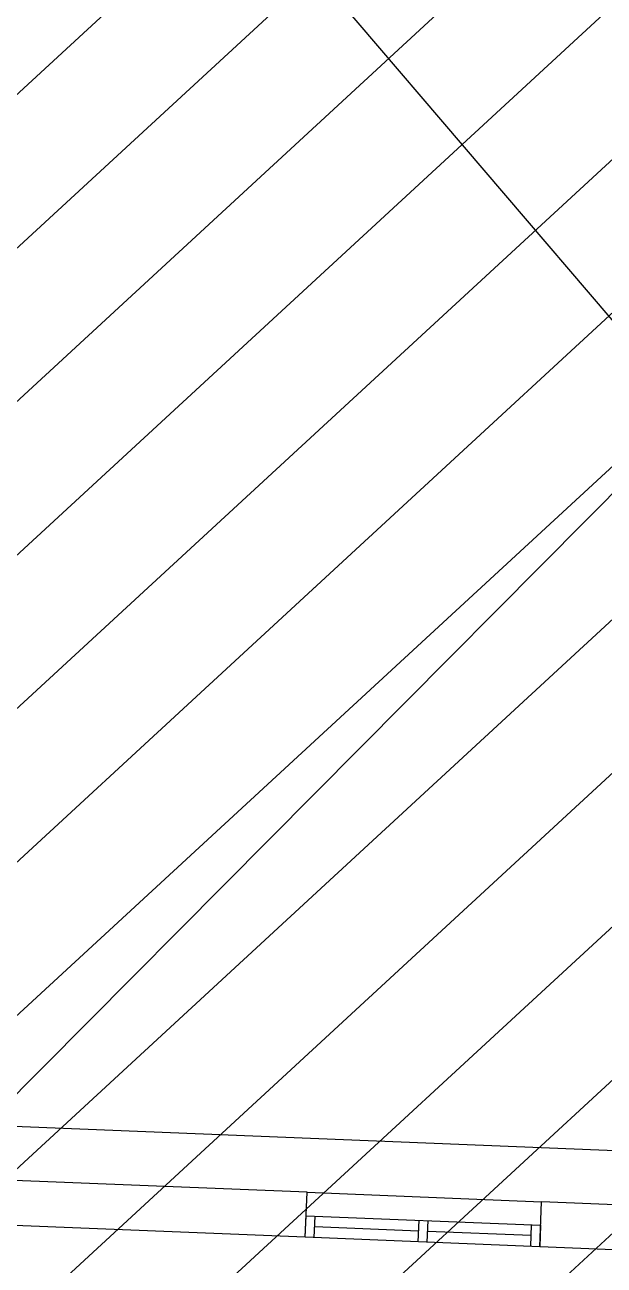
# Model space of a CAD drawing. Extents: x -678889171 to 586587, y -792238163 to 335485.
# Drawn here: x -678748201 to -678744992, y -791950503 to -791943630 of the extents above; entities that cross this region are included whole.
import ezdxf
from ezdxf.enums import TextEntityAlignment as Align

# ---------------------------------------------------------------- set-up
doc = ezdxf.new("R2010")
doc.units = 0
doc.header["$MEASUREMENT"] = 0
for name, color, linetype in [('A-FLOR-PATT', 252, 'Continuous'), ('A-SITE-PATT', 252, 'Continuous'), ('A-WALL', 252, 'Continuous')]:
    doc.layers.add(name, color=color, linetype=linetype)
doc.layers.add('BASEMENT3 LAYOUT$0$HATCH2', color=252, linetype='Continuous', lineweight=15)
doc.styles.add('Ground floor Towers$0$$Bas01-Rname$0$EN-SC', font='swissc.ttf')
doc.styles.add('Ground floor Towers$0$$Bas01-Rname$0$EN-SCL', font='swisscl.ttf')
doc.styles.add('Ground floor Towers$0$04-Ground Floor$0$V2-lower ground$0$LEVEL  FOR LICENSE LOWER GR$0$$LG- LEVEL$0$AR-SR', font='sarb.shx')

# ---------------------------------------------------------------- blocks, each defined once
blk = doc.blocks.new('A$C61C61320')
at = {"layer": 'BASEMENT3 LAYOUT$0$HATCH2'}
h = blk.add_hatch(dxfattribs=at)
h.set_pattern_fill('ANSI31', color=256, scale=5000, style=0)
h.set_pattern_definition([(45, (1320016.062358054, 343948.7931753235), (-441.9417382415922, 441.9417382415922), [])])
h.paths.add_polyline_path([(11086.00013759569, 20764.88754983409), (-87874.57371154218, 20764.88754983409), (-87874.57371154218, -14411.92520058152), (11086.00013759569, -14411.92520058152)])
blk = doc.blocks.new('GR')
at = {"layer": 'A-FLOR-PATT'}
for p, q in [((53869.33474691046, 236156.2079005374), (45806.68012906856, 244858.8018801451)), ((45806.68012906857, 236195.5061223729), (53641.59954529338, 244756.1981928044)), ((58315, 236455), (-2250.000000000029, 236455)), ((47839.07781717775, 236156.2079005374), (45806.68012906857, 236156.2079005374)), ((47839.07781717768, 236156.2079005378), (49139.07781717768, 236156.2078951449)), ((47839.07781717768, 235906.2078951446), (47839.07781717774, 236156.2079005384)), ((50379.07781717762, 236156.2079005374), (49139.07781717774, 236156.2079005374)), ((49139.07781717768, 235906.2078951443), (49139.07781717774, 236156.2079005381)), ((47839.07781717774, 235906.207895144), (47839.07781717774, 236026.207895144)), ((47839.07781717774, 236026.207895144), (49139.07781717771, 236026.2078951443)), ((47889.07781717774, 235906.4459872043), (47889.07781717774, 236026.207895144)), ((48464.07781717774, 236026.2078951441), (48464.07781717774, 235906.2078951441)), ((48514.07781717774, 236026.2078951441), (48514.07781717774, 235906.2078951441)), ((49089.07781717774, 235906.2078951443), (49089.07781717774, 236026.207895144)), ((49139.07781717771, 236026.2078951443), (49139.07781717771, 235906.2078951443)), ((48464.07781717774, 235966.3269411741), (47889.07781717774, 235966.3269411741)), ((49089.07781717774, 235966.3269411741), (48514.07781717774, 235966.3269411741)), ((47839.0778171777, 235906.2079005375), (45806.68012906863, 235906.2079005374)), ((49139.07781717771, 235906.2078951443), (47839.07781717774, 235906.207895144)), ((49639.07781717768, 235906.2079005374), (49139.07781717769, 235906.2079005374))]:
    blk.add_line(p, q, dxfattribs=at)
for radius in [649022.5456272444, 640922.5456272444]:
    blk.add_arc((687279.656740699, 163488.6097753342), radius, 169.8809308091749, 188.016783999427, dxfattribs=at)
at = {"layer": 'A-FLOR-PATT', "style": 'Ground floor Towers$0$04-Ground Floor$0$V2-lower ground$0$LEVEL  FOR LICENSE LOWER GR$0$$LG- LEVEL$0$AR-SR', "flags": 12}
for tag, p in [('L', (30296.07288644527, 72859.53473235783)), ('P', (30237.50458115668, 72203.99769414036))]:
    blk.add_attdef(tag, text='', height=500, dxfattribs=at).set_placement(p, align=Align.RIGHT)
at = {"layer": 'A-FLOR-PATT'}
for tag, p, height, style in [('N', (85492.25876324323, 56633.4995742733), 250, 'Ground floor Towers$0$$Bas01-Rname$0$EN-SC'), ('N', (89389.48149106537, 56633.4995742733), 250, 'Ground floor Towers$0$$Bas01-Rname$0$EN-SC'), ('N', (94597.61363499537, 56633.4995742733), 250, 'Ground floor Towers$0$$Bas01-Rname$0$EN-SC'), ('AN', (85922.66280553787, 56313.08159666645), 200, 'Ground floor Towers$0$$Bas01-Rname$0$EN-SCL'), ('AN', (89819.88553336001, 56313.08159666645), 200, 'Ground floor Towers$0$$Bas01-Rname$0$EN-SCL'), ('AN', (95028.01767729002, 56313.08159666645), 200, 'Ground floor Towers$0$$Bas01-Rname$0$EN-SCL'), ('SN', (85299.47460008037, 56025.08594095582), 200, 'Ground floor Towers$0$$Bas01-Rname$0$EN-SCL'), ('SN', (89196.69732790251, 56025.08594095582), 200, 'Ground floor Towers$0$$Bas01-Rname$0$EN-SCL'), ('SN', (94404.82947183252, 56025.08594095582), 200, 'Ground floor Towers$0$$Bas01-Rname$0$EN-SCL'), ('F', (85927.04975899268, 56008.67972904726), 200, 'Ground floor Towers$0$$Bas01-Rname$0$EN-SCL'), ('F', (89824.27248681482, 56008.67972904726), 200, 'Ground floor Towers$0$$Bas01-Rname$0$EN-SCL'), ('F', (95032.40463074483, 56008.67972904726), 200, 'Ground floor Towers$0$$Bas01-Rname$0$EN-SCL')]:
    blk.add_attdef(tag, p, '', height=height, dxfattribs=dict(at, style=style))
at = {"layer": 'A-FLOR-PATT', "style": 'Ground floor Towers$0$$Bas01-Rname$0$EN-SCL', "width": 0.8}
for p in [(85305.16036184286, 56295.1433535593), (89202.383089665, 56295.1433535593), (94410.51523359501, 56295.1433535593)]:
    blk.add_attdef('FN', p, '', height=250, dxfattribs=at)

msp = doc.modelspace()

# ---------------------------------------------------------------- block references
at = {"layer": 'A-SITE-PATT', "rotation": 357.6731745000001}
msp.add_blockref('A$C61C61320', (-678706236.4347705, -791940527.995869, -212772), dxfattribs=at)

# ---------------------------------------------------------------- next in the draw order: block references
at = {"layer": 'A-WALL', "rotation": 357.6731745000001}
msp.add_blockref('GR', (-678804025.0995113, -792184118.4910543, -212772), dxfattribs=at)

doc.saveas('drawing.dxf')
